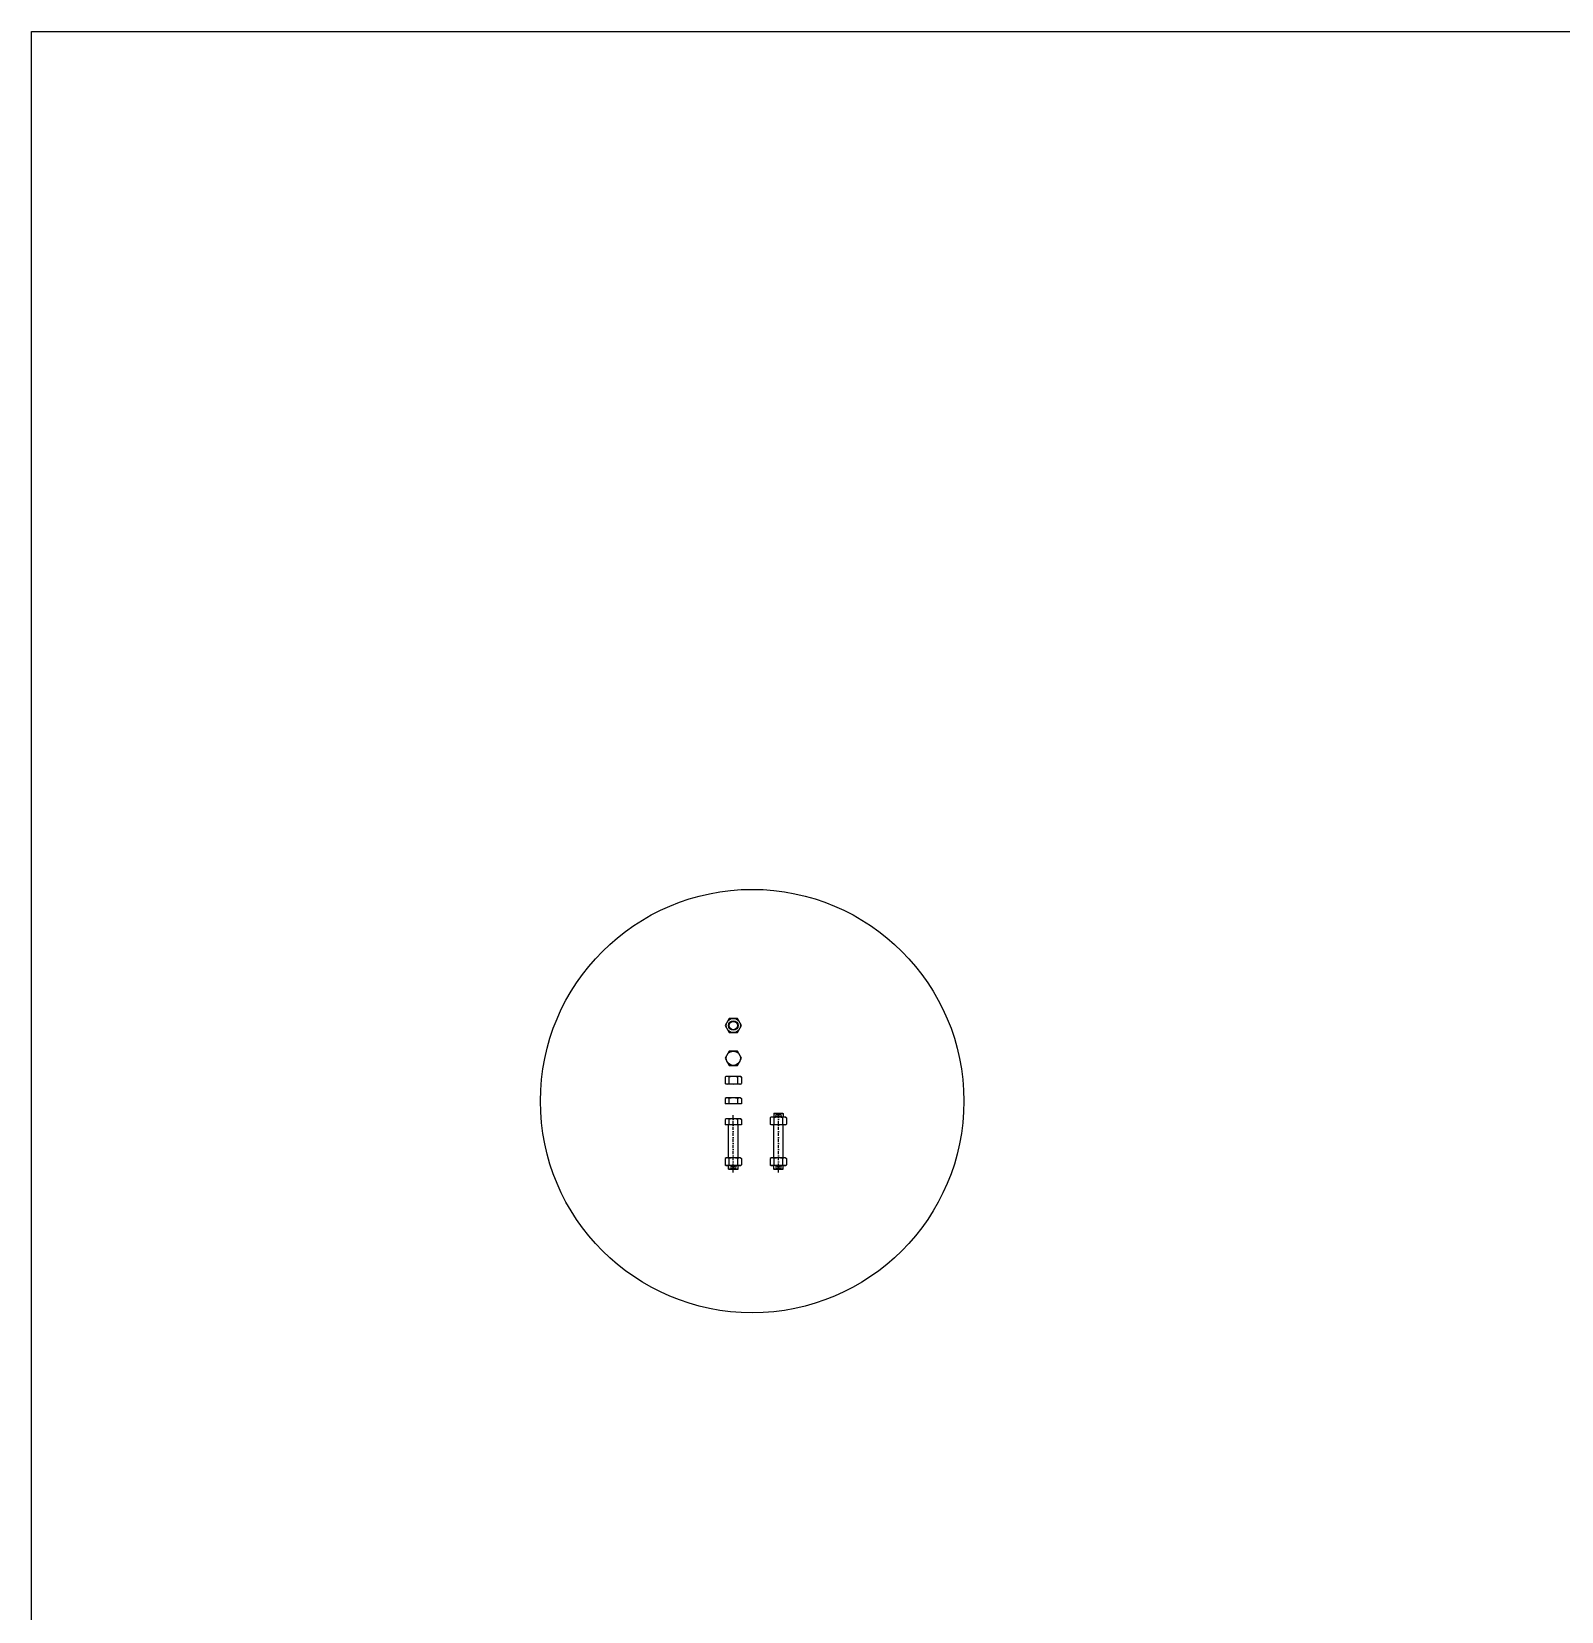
# Model space of a CAD drawing. Header units: millimetres. Extents: x 9508 to 4213564, y -7782 to 156074.
# Drawn here: x 89780 to 92998, y 151847 to 155171 of the extents above; entities that cross this region are included whole.
import ezdxf

# ---------------------------------------------------------------- set-up
doc = ezdxf.new("R2010")
doc.units = ezdxf.units.MM
doc.linetypes.add('TRAZO_Y_PUNTO2', pattern=[12.7, 6.35, -3.175, 0, -3.175])
doc.layers.add('GEOMETRIA', color=2, linetype='Continuous')
doc.layers.add('PERNOS', color=2, linetype='Continuous')

# ---------------------------------------------------------------- blocks, each defined once
blk = doc.blocks.new('*U549')
at = {"layer": 'PERNOS'}
blk.add_lwpolyline([(-17.3, 0), (-8.7, -15), (8.7, -15), (17.3, 0), (8.7, 15), (-8.7, 15)], close=True, dxfattribs=at)
for radius in [15, 10, 8.75]:
    blk.add_circle((0, 0), radius, dxfattribs=at)
blk = doc.blocks.new('*U551')
at = {"layer": 'PERNOS'}
blk.add_lwpolyline([(-17.3, 0), (-8.7, -15), (8.7, -15), (17.3, 0), (8.7, 15), (-8.7, 15)], close=True, dxfattribs=at)
blk.add_circle((0, 0), 15, dxfattribs=at)
blk = doc.blocks.new('*U554')
at = {"layer": 'PERNOS'}
for p, q in [((-15.2, 0), (-17.3, -1.4)), ((-17.3, -1.4), (-17.3, -14.6)), ((-15.2, -16), (-17.3, -14.6)), ((15.2, 0), (-15.2, 0)), ((15.2, -16), (-15.2, -16)), ((-8.7, -14.6), (-8.7, -1.4)), ((8.7, -1.4), (8.7, -14.6)), ((15.2, 0), (17.3, -1.4)), ((15.2, -16), (17.3, -14.6)), ((17.3, -1.4), (17.3, -14.6))]:
    blk.add_line(p, q, dxfattribs=at)
for centre, radius, start, end in [((-13, -7.4), 7.41, 54.2621, 125.7379), ((0, -27.6), 27.6, 71.6858, 108.3142), ((13, -7.4), 7.41, 54.2621, 125.7379), ((-13, -8.6), 7.41, 234.2621, 305.7379), ((0, 11.6), 27.6, 251.6858, 288.3142), ((13, -8.6), 7.41, 234.2621, 305.7379)]:
    blk.add_arc(centre, radius, start, end, dxfattribs=at)
blk = doc.blocks.new('*U556')
at = {"layer": 'PERNOS'}
for p, q in [((-15.2, 12.4), (-17.3, 11)), ((-17.3, 11), (-17.3, 0)), ((17.3, 0), (-17.3, 0)), ((15.2, 12.4), (-15.2, 12.4)), ((-8.7, 0), (-8.7, 11)), ((8.7, 11), (8.7, 0)), ((15.2, 12.4), (17.3, 11)), ((17.3, 11), (17.3, 0))]:
    blk.add_line(p, q, dxfattribs=at)
for centre, radius, start, end in [((-13, 5), 7.41, 54.2621, 125.7379), ((0, -15.1), 27.6, 71.6858, 108.3142), ((13, 5), 7.41, 54.2621, 125.7379)]:
    blk.add_arc(centre, radius, start, end, dxfattribs=at)
blk = doc.blocks.new('*U558')
at = {"layer": 'PERNOS'}
for p, q in [((-15.2, 12.4), (-17.3, 11)), ((-17.3, 11), (-17.3, 0)), ((17.3, 0), (-17.3, 0)), ((15.2, 12.4), (-15.2, 12.4)), ((-10, -70), (-10, 0)), ((-8.7, 0), (-8.7, 11)), ((8.7, 11), (8.7, 0)), ((10, -70), (10, 0)), ((15.2, 12.4), (17.3, 11)), ((17.3, 11), (17.3, 0)), ((-15.2, -70), (-17.3, -71.4)), ((-17.3, -71.4), (-17.3, -84.6)), ((-15.2, -86), (-17.3, -84.6)), ((15.2, -70), (-15.2, -70)), ((15.2, -86), (-15.2, -86)), ((-10, -93.3), (-10, -86)), ((-8.9, -94.4), (-10, -93.3)), ((10, -93.3), (-10, -93.3)), ((8.9, -94.4), (-8.9, -94.4)), ((-8.7, -84.6), (-8.7, -71.4)), ((-7.2, -88.9), (7.2, -88.1)), ((-5.6, -91.6), (5.6, -90.9)), ((8.7, -71.4), (8.7, -84.6)), ((10, -93.3), (8.9, -94.4)), ((10, -93.3), (10, -86)), ((15.2, -70), (17.3, -71.4)), ((15.2, -86), (17.3, -84.6)), ((17.3, -71.4), (17.3, -84.6))]:
    blk.add_line(p, q, dxfattribs=at)
at = {"layer": 'PERNOS', "color": 9, "linetype": 'TRAZO_Y_PUNTO2'}
blk.add_line((0, -100.4), (0, 20.1), dxfattribs=at)
at = {"layer": 'PERNOS'}
for centre, radius, start, end in [((-13, 5), 7.41, 54.2621, 125.7379), ((0, -15.1), 27.6, 71.6858, 108.3142), ((13, 5), 7.41, 54.2621, 125.7379), ((-13, -77.4), 7.41, 54.2621, 125.7379), ((-13, -78.6), 7.41, 234.2621, 305.7379), ((0, -97.6), 27.6, 71.6858, 108.3142), ((0, -58.4), 27.6, 251.6858, 288.3142), ((13, -77.4), 7.41, 54.2621, 125.7379), ((13, -78.6), 7.41, 234.2621, 305.7379)]:
    blk.add_arc(centre, radius, start, end, dxfattribs=at)
blk = doc.blocks.new('*U561')
at = {"layer": 'PERNOS'}
for p, q in [((-15.2, 16), (-17.3, 14.6)), ((-17.3, 14.6), (-17.3, 1.4)), ((-15.2, 0), (-17.3, 1.4)), ((15.2, 16), (-15.2, 16)), ((15.2, 0), (-15.2, 0)), ((-10, 23.3), (-8.9, 24.4)), ((-10, 23.3), (-10, 16)), ((-10, 23.3), (10, 23.3)), ((-10, -70), (-10, 0)), ((-8.9, 24.4), (8.9, 24.4)), ((-8.7, 1.4), (-8.7, 14.6)), ((7.2, 18.9), (-7.2, 18.1)), ((5.6, 21.6), (-5.6, 20.9)), ((8.7, 14.6), (8.7, 1.4)), ((8.9, 24.4), (10, 23.3)), ((10, 23.3), (10, 16)), ((10, -70), (10, 0)), ((15.2, 16), (17.3, 14.6)), ((15.2, 0), (17.3, 1.4)), ((17.3, 14.6), (17.3, 1.4)), ((-15.2, -70), (-17.3, -71.4)), ((-17.3, -71.4), (-17.3, -84.6)), ((-15.2, -86), (-17.3, -84.6)), ((15.2, -70), (-15.2, -70)), ((15.2, -86), (-15.2, -86)), ((-10, -93.3), (-10, -86)), ((-8.9, -94.4), (-10, -93.3)), ((10, -93.3), (-10, -93.3)), ((8.9, -94.4), (-8.9, -94.4)), ((-8.7, -84.6), (-8.7, -71.4)), ((-7.2, -88.9), (7.2, -88.1)), ((-5.6, -91.6), (5.6, -90.9)), ((8.7, -71.4), (8.7, -84.6)), ((10, -93.3), (8.9, -94.4)), ((10, -93.3), (10, -86)), ((15.2, -70), (17.3, -71.4)), ((15.2, -86), (17.3, -84.6)), ((17.3, -71.4), (17.3, -84.6))]:
    blk.add_line(p, q, dxfattribs=at)
at = {"layer": 'PERNOS', "color": 9, "linetype": 'TRAZO_Y_PUNTO2'}
blk.add_line((0, -100.4), (0, 20.1), dxfattribs=at)
at = {"layer": 'PERNOS'}
for centre, radius, start, end in [((-13, 8.6), 7.41, 54.2621, 125.7379), ((-13, 7.4), 7.41, 234.2621, 305.7379), ((0, -11.6), 27.6, 71.6858, 108.3142), ((0, 27.6), 27.6, 251.6858, 288.3142), ((13, 8.6), 7.41, 54.2621, 125.7379), ((13, 7.4), 7.41, 234.2621, 305.7379), ((-13, -77.4), 7.41, 54.2621, 125.7379), ((-13, -78.6), 7.41, 234.2621, 305.7379), ((0, -97.6), 27.6, 71.6858, 108.3142), ((0, -58.4), 27.6, 251.6858, 288.3142), ((13, -77.4), 7.41, 54.2621, 125.7379), ((13, -78.6), 7.41, 234.2621, 305.7379)]:
    blk.add_arc(centre, radius, start, end, dxfattribs=at)

msp = doc.modelspace()

# ---------------------------------------------------------------- linework, layer by layer
msp.add_lwpolyline([(119780.1, 128583.2), (89780.1, 128583.2), (89780.1, 155170.8), (119780.1, 155170.8)], close=True)
at = {"layer": 'GEOMETRIA'}
msp.add_circle((91295.9, 152920.9), 445.4, dxfattribs=at)

# ---------------------------------------------------------------- block references
for name, p in [('*U549', (91256.3, 153079.9)), ('*U551', (91256.3, 153011)), ('*U554', (91256.3, 152972.7)), ('*U556', (91256.3, 152915.1)), ('*U558', (91256.3, 152871.2)), ('*U561', (91351.2, 152871.2))]:
    msp.add_blockref(name, p, dxfattribs=at)

doc.saveas('drawing.dxf')
